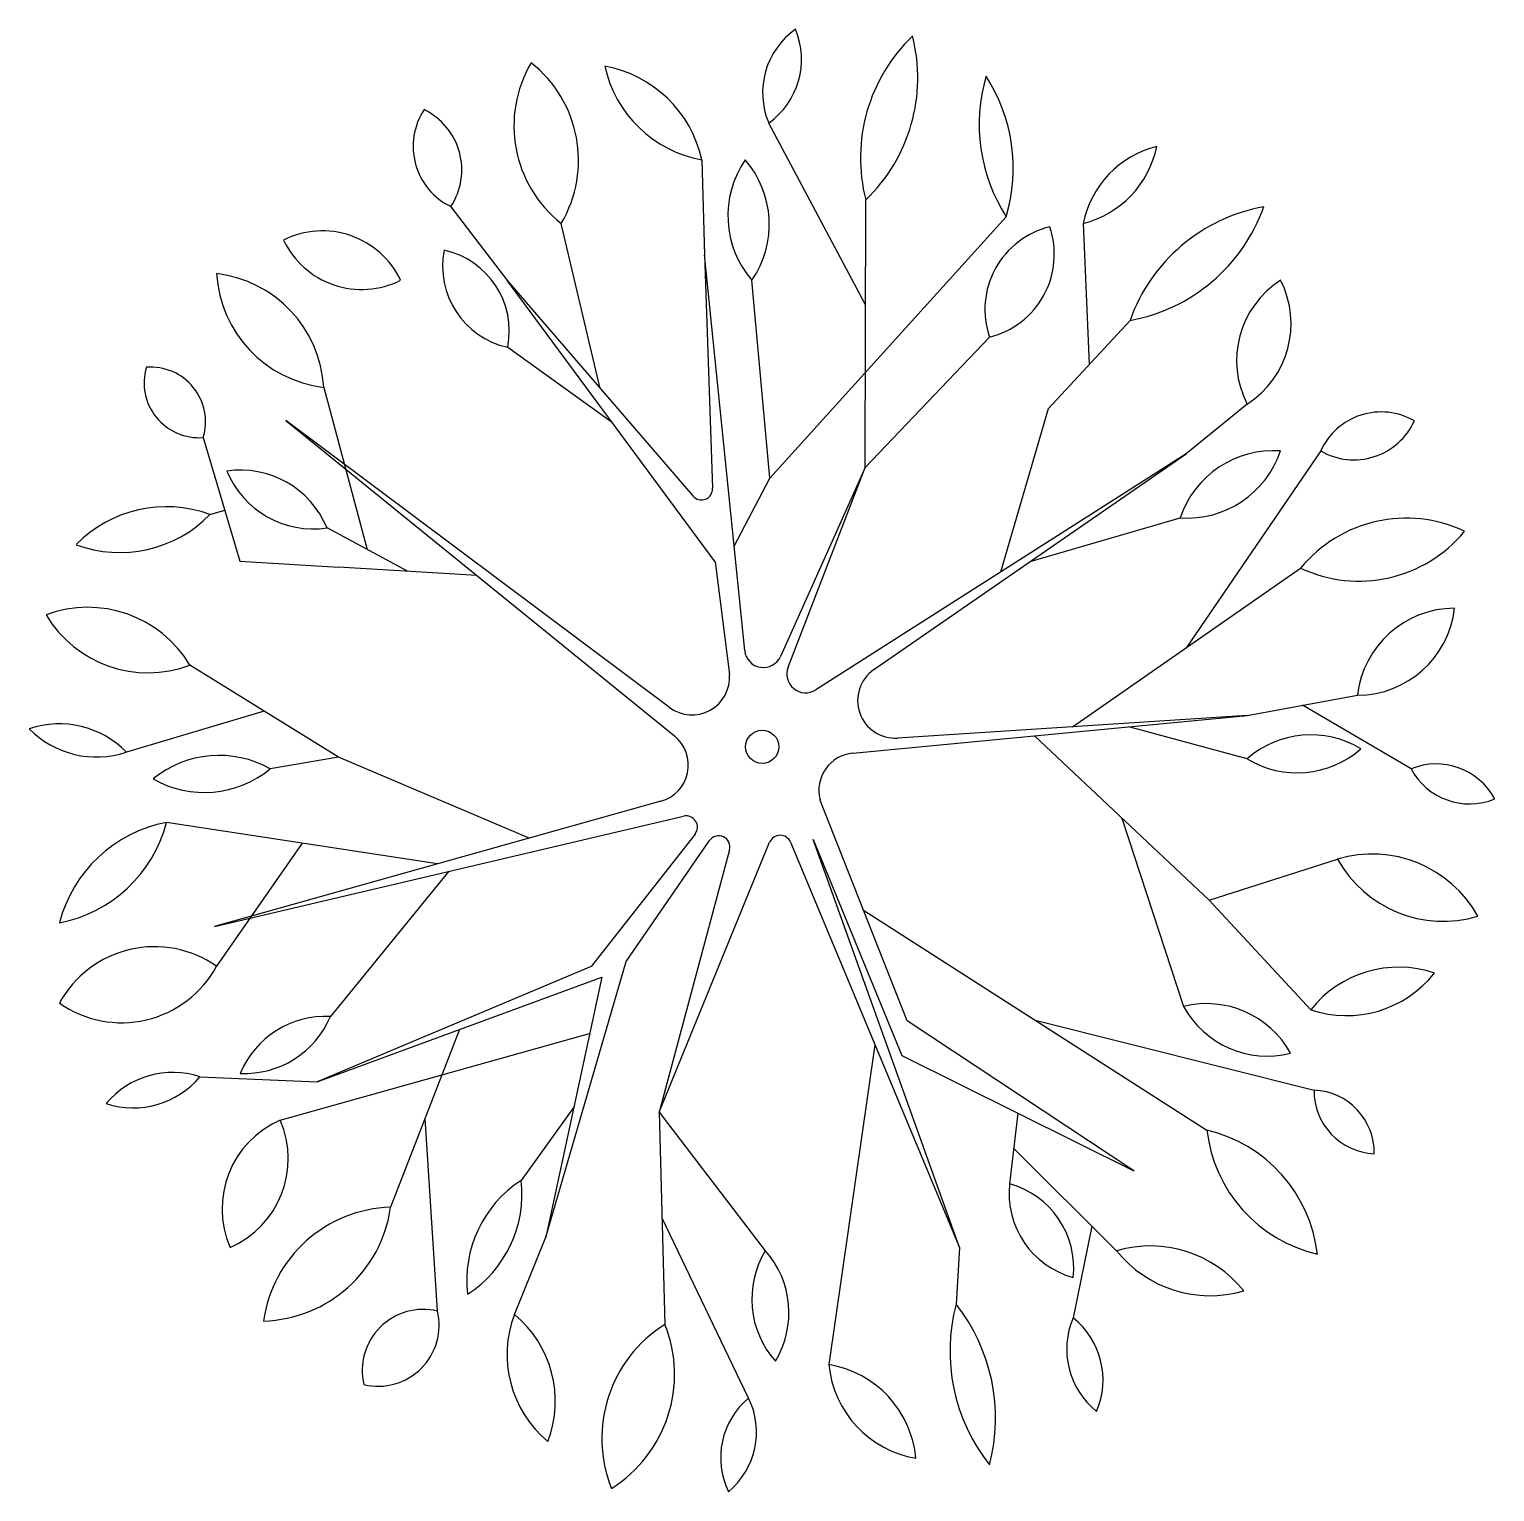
# Model space of a CAD drawing. Header units: millimetres. Extents: x -37049 to 129367, y 25385 to 90033.
# Drawn here: x -12325 to -8425, y 56637 to 60529 of the extents above; entities that cross this region are included whole.
import ezdxf

# ---------------------------------------------------------------- set-up
doc = ezdxf.new("R2010")
doc.units = ezdxf.units.MM
doc.header["$MEASUREMENT"] = 0

msp = doc.modelspace()

# ---------------------------------------------------------------- linework, layer by layer
for p, q in [((-10099.2, 59795.4), (-10356.9, 60279.7)), ((-10534.9, 60181.7), (-10527.3, 59928.9)), ((-10100.1, 59362.3), (-10098.6, 60074.8)), ((-11202.8, 60057), (-11052, 59859.2)), ((-10353.5, 59334.5), (-9724.6, 60030.3)), ((-10805.4, 59573.1), (-10908.9, 60012.5)), ((-9519.8, 60012.5), (-9503.6, 59637.2)), ((-10353.5, 59334.5), (-10401.4, 59861)), ((-9612.1, 59520.2), (-9395.2, 59754.2)), ((-11051.4, 59682.9), (-10775.7, 59485.4)), ((-10100.1, 59362.3), (-9769.2, 59709.6)), ((-11541.2, 59576), (-11425.1, 59144.1)), ((-9083.5, 59531.5), (-9245.6, 59399.5)), ((-11861.7, 59442.4), (-11764, 59113.6)), ((-8887.6, 59406.8), (-9244.7, 58883.9)), ((-11843.9, 59237.5), (-11804.3, 59249.3)), ((-9661.3, 59112.1), (-9261.6, 59228.6)), ((-11317.9, 59086.4), (-11532.3, 59201.9)), ((-11764, 59113.6), (-11502.1, 59097.6)), ((-9548.4, 58672.8), (-8941, 59095)), ((-11502.1, 58591.5), (-11897.3, 58836.7)), ((-9083.1, 58702.9), (-8789.7, 58756.5)), ((-11699.7, 58714.1), (-12066.5, 58605.1)), ((-8647.2, 58560.5), (-8936.4, 58729.7)), ((-9083.5, 58587.3), (-9398.1, 58672.8)), ((-11502.1, 58591.5), (-11683.6, 58560.5)), ((-9416.9, 58429.7), (-9252.7, 57928.1)), ((-11237.9, 58307.6), (-11959.7, 58418)), ((-11598.8, 58362.8), (-11826.8, 58035.5)), ((-9184.9, 58210.7), (-8843.1, 58320)), ((-11207.8, 58287.8), (-11523.4, 57901.4)), ((-9184.9, 58210.7), (-8914.3, 57919.2)), ((-10104.4, 58184.4), (-9190.4, 57598.5)), ((-9647.4, 57891.5), (-8905.4, 57705.4)), ((-11656.9, 57625.3), (-10833.5, 57856.3)), ((-11179.7, 57867), (-11363.1, 57393.7)), ((-10074, 57826), (-10196.6, 56975)), ((-11870.6, 57741.1), (-11558.2, 57727.7)), ((-10875.6, 57660.3), (-11015.8, 57464.9)), ((-10648, 57647.1), (-10365.8, 57277.9)), ((-10648, 57647.1), (-10632.9, 57081.9)), ((-11238.4, 57117.5), (-11271.4, 57630.3)), ((-9693.7, 57644.1), (-9715.7, 57456)), ((-9704.7, 57550.1), (-9430.8, 57277.9)), ((-10410.3, 56885.9), (-10640.5, 57364.5)), ((-9496.8, 57343), (-9546.5, 57099.7)), ((-11033.6, 57108.6), (-10949.9, 57314.4)), ((-9849.3, 57286.5), (-9858.2, 57135.3))]:
    msp.add_line(p, q)
at = {"color": 0, "linetype": 'ByBlock'}
for p, q in [((-10527.3, 59928.9), (-10506.1, 59307.5)), ((-10420.7, 58875.2), (-10527.3, 59928.9)), ((-11052, 59859.2), (-10558.8, 59286.9)), ((-10499.4, 59111.6), (-11052, 59859.2)), ((-9738.7, 59085.2), (-9612.1, 59520.2)), ((-11641.8, 59487.7), (-10607.6, 58648.2)), ((-10620.9, 58724), (-11641.8, 59487.7)), ((-10100.1, 59362.3), (-10325.4, 58859.7)), ((-10305.3, 58831), (-10100.1, 59362.3)), ((-9245.6, 59399.5), (-10231.7, 58770.8)), ((-10077, 58824.7), (-9245.6, 59399.5)), ((-10448.8, 59152.9), (-10353.5, 59334.5)), ((-11133.6, 59075.2), (-11502.1, 59097.6)), ((-10499.4, 59111.6), (-10461.3, 58812.1)), ((-10132.8, 58602.5), (-9083.1, 58702.9)), ((-9083.1, 58702.9), (-10013.6, 58642.7)), ((-9649, 58648.8), (-9184.9, 58210.7)), ((-10994.6, 58375.9), (-11502.1, 58591.5)), ((-10643.6, 58474.3), (-11832.2, 58141)), ((-9988.6, 57890.2), (-10220.3, 58478.6)), ((-11832.2, 58141), (-10583.4, 58434.6)), ((-10552.9, 58386.9), (-10829.1, 58034.2)), ((-10736.3, 58048.1), (-10514.5, 58369.5)), ((-10648, 57647.1), (-10354.3, 58365.3)), ((-10298.8, 58365.5), (-9849.3, 57286.5)), ((-10238.9, 58372.7), (-10002.5, 57797.3)), ((-9849.3, 57286.5), (-10238.9, 58372.7)), ((-10460.9, 58344.6), (-10648, 57647.1)), ((-10949.9, 57314.4), (-10736.3, 58048.1)), ((-10829.1, 58034.2), (-11558.2, 57727.7)), ((-11558.2, 57727.7), (-10801.3, 58006.3)), ((-10801.3, 58006.3), (-10949.9, 57314.4)), ((-9384.9, 57490.8), (-9988.6, 57890.2)), ((-10002.5, 57797.3), (-9384.9, 57490.8))]:
    msp.add_line(p, q, dxfattribs=at)
msp.add_circle((-10374, 58619.3), 44.2)
for centre, radius, start, end in [((-10165.3, 60359.9), 207.7, 125.4093, 202.7101), ((-10477.2, 60448.9), 207.7, 305.4093, 22.7101), ((-9662.1, 60186.2), 450.5, 133.8117, 194.3077), ((-10410.5, 60400), 450.5, 313.8117, 14.3077), ((-10704.3, 60272.1), 330.6, 149.4737, 231.7586), ((-11193.7, 60180.4), 330.6, 329.4737, 51.7586), ((-10477, 60500.1), 323.6, 192.306, 259.6849), ((-10851.1, 60112.7), 323.6, 12.306, 79.6849), ((-9344, 60275.5), 452.8, 163.4642, 212.7906), ((-10158.7, 60159.2), 452.8, 343.4642, 32.7906), ((-11124.5, 60217.6), 178.6, 146.8151, 244.0193), ((-11352.3, 60154.8), 178.6, 326.8151, 64.0193), ((-10202.5, 60032.9), 262.9, 145.5248, 220.8327), ((-10618.1, 60009.8), 262.9, 325.5248, 40.8327), ((-9259.1, 59959.3), 266.1, 104.1004, 168.465), ((-9584.7, 60270.6), 266.1, 284.1004, 348.465), ((-8955.6, 59598), 466.5, 100.3005, 160.4476), ((-9478.6, 60213.1), 466.5, 280.3005, 340.4476), ((-11544.5, 59762), 230.5, 25.4537, 116.6852), ((-9554.4, 59783.2), 227, 103.8914, 198.9039), ((-9823.7, 59930), 227, 283.8914, 18.9039), ((-11439.9, 60067), 230.5, 205.4537, 296.6852), ((-11004.2, 59898.4), 220.6, 168.8066, 257.6391), ((-11267.8, 59725.7), 220.6, 348.8066, 77.6391), ((-11502.8, 59897.6), 323.9, 183.3189, 263.1904), ((-11864.5, 59557.3), 323.9, 3.3189, 83.1904), ((-8857.9, 59647.3), 253.6, 122.5817, 207.18), ((-9220.1, 59745.2), 253.6, 302.5817, 27.18), ((-11873.1, 59588), 146, 163.4933, 274.4697), ((-12001.7, 59483.9), 146, 343.4933, 94.4697), ((-8726.7, 59334), 176.6, 59.9815, 155.6676), ((-8799.2, 59559.7), 176.6, 239.9815, 335.6676), ((-9012.7, 59144.7), 262.7, 86.0282, 161.3698), ((-9243.4, 59490.7), 262.7, 266.0282, 341.3698), ((-11763.2, 59105.9), 250, 22.5723, 98.3335), ((-11568.5, 59449.3), 250, 202.5723, 278.3335), ((-10536.1, 59306.5), 30, 220.7553, 1.9524), ((-11960.2, 58922.8), 335.5, 69.7201, 135.6489), ((-12083.8, 59472), 335.5, 249.7201, 315.6489), ((-8660, 58864), 363.8, 64.7353, 140.5781), ((-8785.8, 59424), 363.8, 244.7353, 320.5781), ((-12168.9, 58673.8), 316.7, 30.9482, 110.5784), ((-8530.3, 58727.1), 261.1, 90.2529, 173.5221), ((-8790.8, 59017.6), 261.1, 270.2529, 353.5221), ((-12008.6, 59133.1), 316.7, 210.9482, 290.5784), ((-10371, 58880.2), 50, 185.7741, 335.8551), ((-10258.6, 58813), 50, 158.8837, 302.5183), ((-10020.1, 58742.4), 100, 124.6592, 273.7047), ((-10561, 58804.1), 100, 233.2004, 4.5738), ((-12245.2, 58431), 249.5, 44.2576, 108.5927), ((-12146.1, 58841.6), 249.5, 224.2576, 288.5927), ((-10670.6, 58570.6), 100, 285.6643, 50.9307), ((-8913.9, 58393.6), 257.5, 58.8748, 131.2135), ((-11819.9, 58319.5), 276.9, 60.5095, 129.292), ((-10123.3, 58503), 100, 95.462, 194.1251), ((-8950.4, 58807.7), 257.5, 238.8748, 311.2135), ((-11859, 58774.8), 276.9, 240.5095, 309.292), ((-8580.4, 58396.8), 176.8, 28.1981, 112.1918), ((-8491.4, 58644.1), 176.8, 208.1981, 292.1918), ((-10576.6, 58405.4), 30, 321.9393, 103.2318), ((-12313.6, 58509.9), 365.7, 280.8762, 345.4479), ((-11890.7, 58058.9), 365.7, 100.8762, 165.4479), ((-10489.8, 58352.4), 30, 344.9821, 145.3952), ((-10326.5, 58353.9), 30, 22.6173, 157.7554), ((-8750.4, 58011.4), 322.2, 29.1952, 106.7189), ((-8561.8, 58477.2), 322.2, 209.1952, 286.7189), ((-11991.6, 57798.9), 288.3, 54.9745, 151.3792), ((-12079.2, 58173.1), 288.3, 234.9745, 331.3792), ((-8680.1, 57734.6), 298.2, 71.3712, 141.7535), ((-8819.1, 58201.8), 298.2, 251.3712, 321.7535), ((-9191.3, 57680.5), 255.1, 28.8072, 103.9199), ((-9029.1, 58051.1), 255.1, 208.8072, 283.9199), ((-11535.6, 57654.2), 247.5, 87.1724, 157.2365), ((-11751.6, 57997.2), 247.5, 267.1724, 337.2365), ((-11942.7, 57521.5), 231.1, 71.8192, 140.0818), ((-12047.9, 57889.3), 231.1, 251.8192, 320.0818), ((-8912.3, 57538.4), 167.2, 359.2557, 87.6287), ((-8738.2, 57703.3), 167.2, 179.2557, 267.6287), ((-11554.4, 57389.2), 257.3, 113.4753, 203.456), ((-11893, 57522.8), 257.3, 293.4753, 23.456), ((-9277.3, 57225.2), 383.3, 6.5487, 76.8911), ((-8809.6, 57642.2), 383.3, 186.5487, 256.8911), ((-10843.9, 57199.1), 316.5, 122.8873, 186.7253), ((-11330.1, 57427.9), 316.5, 302.8873, 6.7253), ((-9485.1, 57430.4), 232, 173.65, 254.6514), ((-9777.1, 57232.3), 232, 353.65, 74.6514), ((-11711.5, 57442.5), 351.8, 271.6328, 352.0268), ((-11353, 57042), 351.8, 91.6328, 172.0268), ((-10153.1, 57149), 248.7, 148.7877, 221.5977), ((-10551.7, 57112.8), 248.7, 328.7877, 41.5977), ((-9341.5, 56971.4), 319.2, 38.6962, 106.2415), ((-9181.7, 57477.4), 319.2, 218.6962, 286.2415), ((-11276.2, 56959.4), 162.5, 76.5419, 193.4774), ((-11396.5, 57079.6), 162.5, 256.5419, 13.4774), ((-10752.9, 57001.5), 300.5, 159.117, 230.3606), ((-11225.3, 56877.2), 300.5, 339.117, 50.3606), ((-9386, 57010.6), 488.4, 165.2071, 218.3217), ((-10241.4, 56832.5), 488.4, 345.2071, 38.3217), ((-9351.4, 57016), 212.3, 156.7754, 231.288), ((-9679.3, 56934), 212.3, 336.7754, 51.288), ((-10442.3, 56778.2), 358.6, 122.117, 201.7275), ((-10966, 56949.1), 358.6, 302.117, 21.7275), ((-10243, 56699.7), 279.2, 5.3196, 80.419), ((-9918.6, 57000.9), 279.2, 185.3196, 260.419), ((-10278.3, 56727.2), 206.4, 129.7475, 206.0709), ((-10595.7, 56795.2), 206.4, 309.7475, 26.0709)]:
    msp.add_arc(centre, radius, start, end, dxfattribs=at)

doc.saveas('drawing.dxf')
